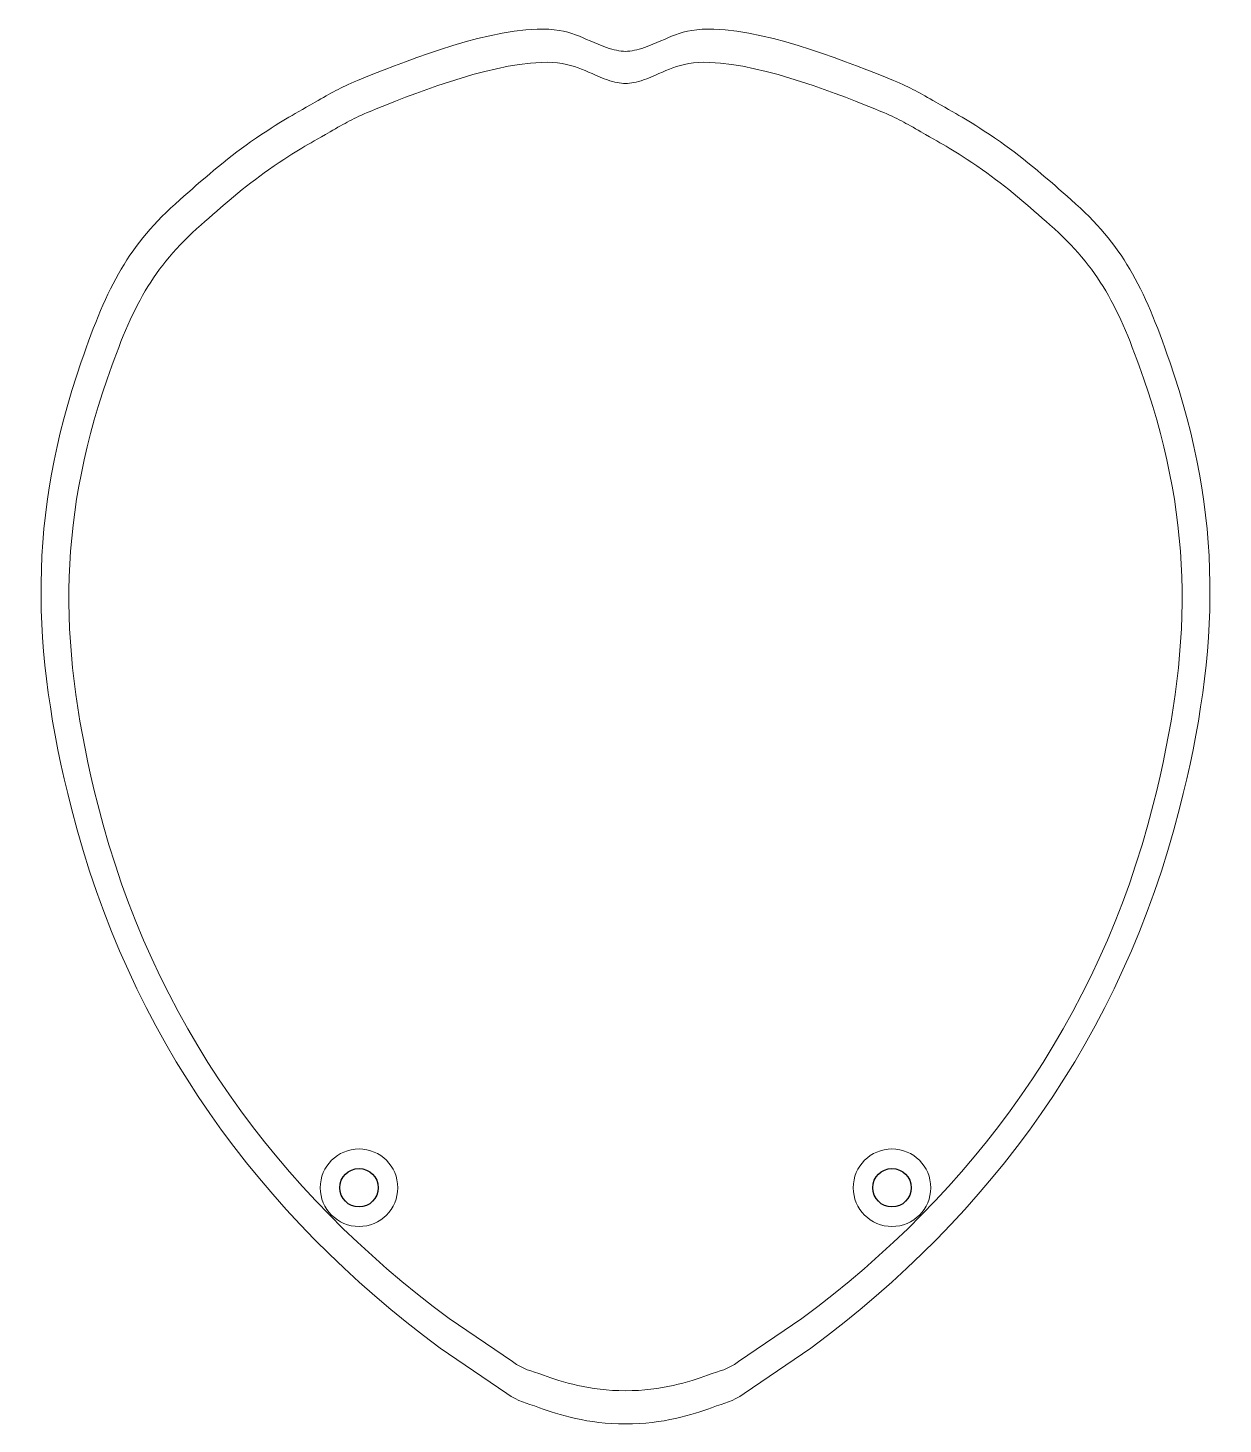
# Model space of a CAD drawing. Header units: millimetres. Extents: x 199 to 298, y -36 to 79.
import ezdxf

# ---------------------------------------------------------------- set-up
doc = ezdxf.new("R2010")
doc.units = ezdxf.units.MM
doc.header["$MEASUREMENT"] = 0
doc.layers.add('Layer 1', color=7, linetype='Continuous')

msp = doc.modelspace()

# ---------------------------------------------------------------- linework, layer by layer
at = {"layer": 'Layer 1', "color": 230, "lineweight": 18}
for centre in [(226.5865, -16.9144), (270.5862, -16.9144)]:
    msp.add_ellipse(centre, major_axis=(0, 3.2), ratio=1, dxfattribs=at)
at = {"layer": 'Layer 1', "color": 2}
for centre in [(226.5865, -16.9144), (270.5862, -16.9144)]:
    msp.add_ellipse(centre, major_axis=(0, 1.5876), ratio=1, dxfattribs=at)
at = {"layer": 'Layer 1', "color": 2, "lineweight": 18}
for points in [[(285.3754, 64.635), (289.6087, 60.9021), (291.3459, 57.5557), (293.5153, 51.2691), (297.9185, 38.5099), (297.685, 27.6075), (294.3291, 14.3871), (289.5613, -4.395), (278.7851, -19.0949), (263.8839, -30.1645), (263.8839, -30.1645), (258.3906, -33.8947), (258.3906, -33.8947), (257.3343, -34.612), (256.899, -34.6419), (255.6906, -35.0735), (254.1146, -35.6365), (251.6895, -36.4236), (248.586, -36.4131), (245.4825, -36.4236), (243.0574, -35.6365), (241.4813, -35.0735), (240.273, -34.6419), (239.8376, -34.612), (238.7813, -33.8947), (238.7813, -33.8947), (233.288, -30.1645), (233.288, -30.1645), (218.3869, -19.0949), (207.6106, -4.395), (202.8428, 14.3871), (199.4869, 27.6075), (199.2535, 38.5099), (203.6566, 51.2691), (205.8261, 57.5557), (207.5633, 60.9021), (211.7965, 64.635), (213.5288, 66.1625), (215.6167, 68.0164), (217.642, 69.4108), (220.3803, 71.2963), (220.8049, 71.4377), (222.9757, 72.6948), (224.2964, 73.4593), (224.994, 73.8828), (226.4496, 74.4763), (229.829, 75.8545), (236.4441, 78.5445), (241.2822, 78.7191), (244.1333, 78.822), (245.0218, 77.8895), (247.0219, 77.2029), (247.616, 76.9989), (248.126, 76.9044), (248.586, 76.888), (249.046, 76.9044), (249.556, 76.9989), (250.1501, 77.2029), (252.1501, 77.8895), (253.0387, 78.822), (255.8898, 78.7191), (260.7279, 78.5445), (267.3429, 75.8545), (270.7223, 74.4763), (272.1779, 73.8828), (272.8755, 73.4593), (274.1963, 72.6948), (276.3671, 71.4377), (276.7916, 71.2963), (279.53, 69.4108), (281.5553, 68.0164), (283.6432, 66.1625), (285.3754, 64.635)], [(283.6217, 62.5624), (287.6531, 59.0075), (289.3075, 55.8206), (291.3736, 49.8337), (295.5668, 37.6827), (295.3445, 27.3), (292.1486, 14.7098), (287.6081, -3.177), (277.3455, -17.1761), (263.1547, -27.7181), (263.1547, -27.7181), (257.9232, -31.2704), (257.9232, -31.2704), (256.9173, -31.9535), (256.5027, -31.982), (255.3519, -32.393), (253.851, -32.9292), (251.5415, -33.6788), (248.586, -33.6688), (245.6304, -33.6788), (243.3209, -32.9292), (241.82, -32.393), (240.6692, -31.982), (240.2547, -31.9535), (239.2487, -31.2704), (239.2487, -31.2704), (234.0173, -27.7181), (234.0173, -27.7181), (219.8264, -17.1761), (209.5639, -3.177), (205.0234, 14.7098), (201.8275, 27.3), (201.6051, 37.6827), (205.7984, 49.8337), (207.8644, 55.8206), (209.5188, 59.0075), (213.5503, 62.5624), (215.1999, 64.0171), (217.1883, 65.7826), (219.1171, 67.1106), (221.7249, 68.9061), (222.1292, 69.0409), (224.1965, 70.238), (225.4543, 70.966), (226.1186, 71.3694), (227.5049, 71.9346), (230.7231, 73.2471), (237.0228, 75.8088), (241.6303, 75.9751), (244.3455, 76.0731), (245.1917, 75.185), (247.0964, 74.5312), (247.6622, 74.337), (248.1479, 74.2469), (248.586, 74.2313), (249.024, 74.2469), (249.5097, 74.337), (250.0755, 74.5312), (251.9802, 75.185), (252.8264, 76.0731), (255.5416, 75.9751), (260.1491, 75.8088), (266.4488, 73.2471), (269.6671, 71.9346), (271.0533, 71.3694), (271.7177, 70.966), (272.9755, 70.238), (275.0427, 69.0409), (275.4471, 68.9061), (278.0549, 67.1106), (279.9837, 65.7826), (281.972, 64.0171), (283.6217, 62.5624)]]:
    msp.add_open_spline(points, degree=3, knots=[0, 0, 0, 0, 0.04166667, 0.04166667, 0.04166667, 0.08333333, 0.08333333, 0.08333333, 0.125, 0.125, 0.125, 0.16666667, 0.16666667, 0.16666667, 0.20833333, 0.20833333, 0.20833333, 0.25, 0.25, 0.25, 0.29166667, 0.29166667, 0.29166667, 0.33333333, 0.33333333, 0.33333333, 0.375, 0.375, 0.375, 0.41666667, 0.41666667, 0.41666667, 0.45833333, 0.45833333, 0.45833333, 0.5, 0.5, 0.5, 0.54166667, 0.54166667, 0.54166667, 0.58333333, 0.58333333, 0.58333333, 0.625, 0.625, 0.625, 0.66666667, 0.66666667, 0.66666667, 0.70833333, 0.70833333, 0.70833333, 0.75, 0.75, 0.75, 0.79166667, 0.79166667, 0.79166667, 0.83333333, 0.83333333, 0.83333333, 0.875, 0.875, 0.875, 0.91666667, 0.91666667, 0.91666667, 0.95833333, 0.95833333, 0.95833333, 1, 1, 1, 1], dxfattribs=at)

doc.saveas('drawing.dxf')
